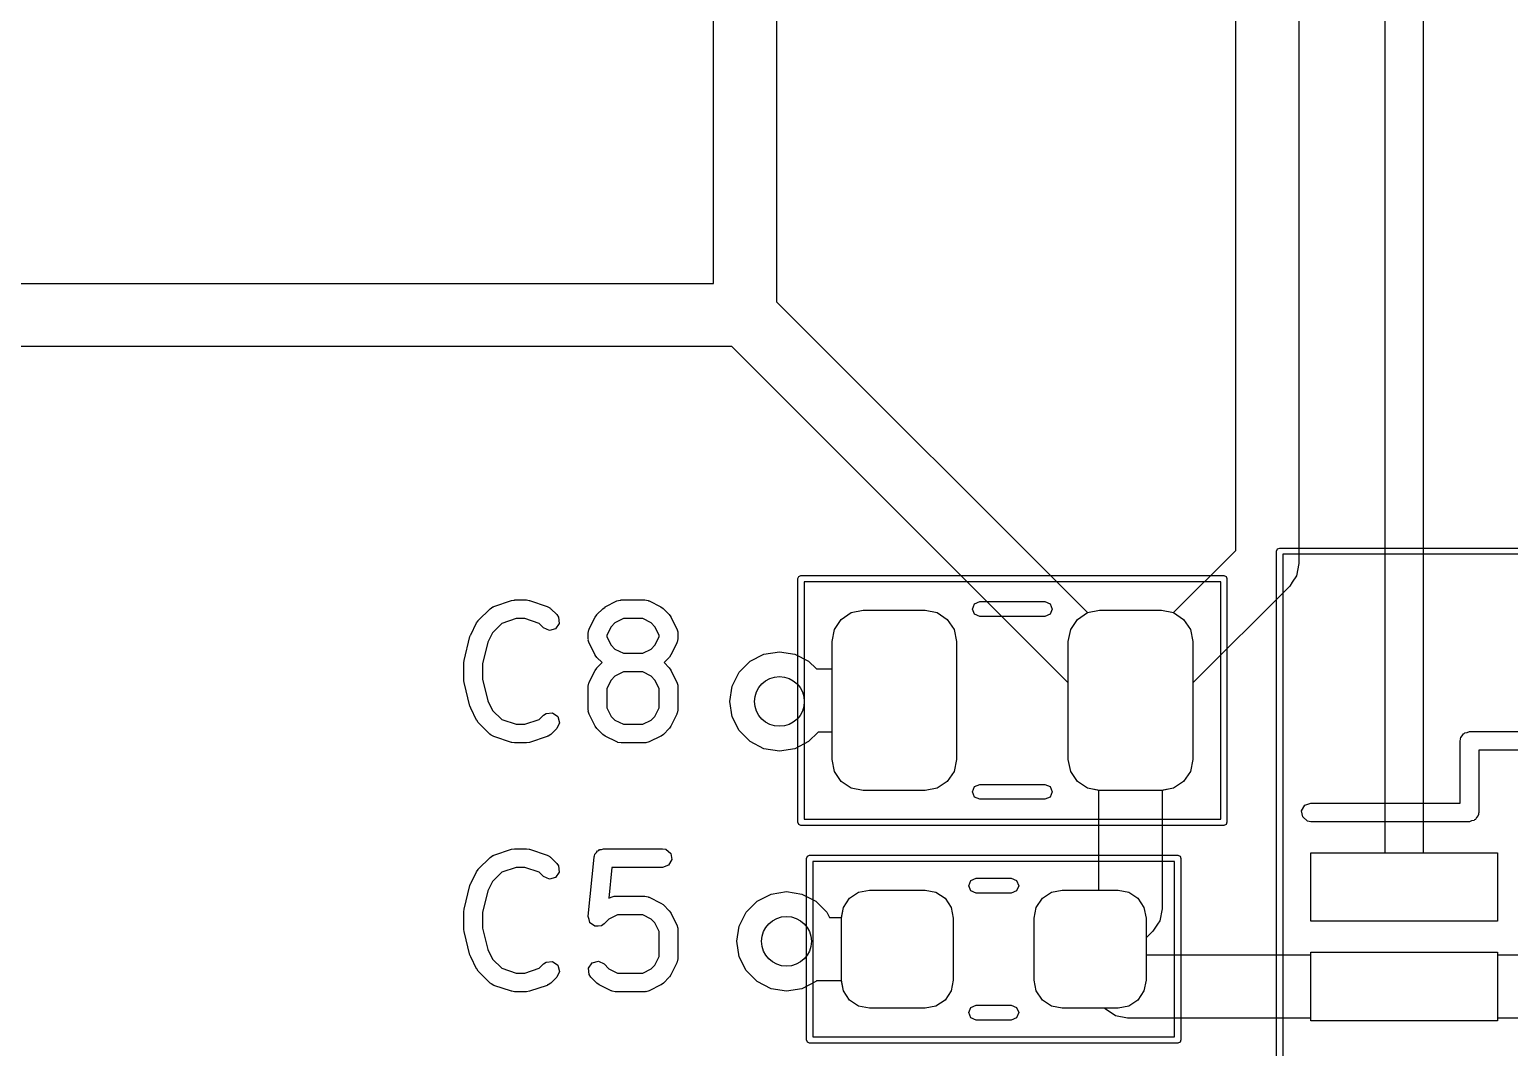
# Model space of a CAD drawing. Extents: x 96 to 198, y -147 to -47.
# Drawn here: x 122.95 to 134.85, y -113.39 to -105.21 of the extents above; entities that cross this region are included whole.
import ezdxf

# ---------------------------------------------------------------- set-up
doc = ezdxf.new("R2010")
doc.units = 0
doc.layers.add('BLACK', color=7, linetype='CONTINUOUS')

msp = doc.modelspace()

# ---------------------------------------------------------------- linework, layer by layer
at = {"layer": 'BLACK', "linetype": 'CONTINUOUS'}
for p, q in [((128.446, -107.246), (128.446, -94.0835)), ((128.954, -94.1887), (128.954, -107.395)), ((133.848, -111.825), (133.848, -95.8631)), ((134.152, -95.8), (134.152, -111.825)), ((132.646, -109.395), (132.646, -103.305)), ((133.154, -103.305), (133.154, -109.5)), ((118, -107.246), (128.446, -107.246)), ((128.954, -107.395), (131.454, -109.894)), ((128.595, -107.754), (118.254, -107.754)), ((131.3, -110.459), (128.595, -107.754)), ((132.146, -109.894), (132.646, -109.395)), ((132.975, -109.4), (132.982, -109.382)), ((132.975, -122.8), (132.975, -109.4)), ((132.982, -109.382), (133, -109.375)), ((133, -109.375), (146.4, -109.375)), ((133.025, -109.425), (133.025, -122.775)), ((146.375, -109.425), (133.025, -109.425)), ((133.154, -109.5), (133.135, -109.597)), ((129.125, -109.62), (129.132, -109.602)), ((129.125, -111.58), (129.125, -109.62)), ((129.132, -109.602), (129.15, -109.595)), ((129.15, -109.595), (132.55, -109.595)), ((129.175, -109.645), (129.175, -111.555)), ((132.525, -109.645), (129.175, -109.645)), ((133.08, -109.68), (132.3, -110.459)), ((132.525, -111.555), (132.525, -109.645)), ((132.55, -109.595), (132.568, -109.602)), ((132.568, -109.602), (132.575, -109.62)), ((132.575, -109.62), (132.575, -111.58)), ((133.1, -109.65), (133.08, -109.68)), ((133.135, -109.597), (133.1, -109.65)), ((126.681, -109.844), (126.824, -109.796)), ((126.824, -109.796), (126.846, -109.793)), ((126.846, -109.793), (126.848, -109.792)), ((126.848, -109.792), (126.943, -109.792)), ((126.943, -109.792), (126.965, -109.796)), ((126.965, -109.796), (126.967, -109.796)), ((126.967, -109.796), (127.109, -109.844)), ((127.576, -109.848), (127.671, -109.8)), ((127.671, -109.8), (127.696, -109.793)), ((127.696, -109.793), (127.701, -109.794)), ((127.701, -109.794), (127.705, -109.792)), ((127.705, -109.792), (127.895, -109.792)), ((127.895, -109.792), (127.921, -109.797)), ((127.921, -109.797), (127.924, -109.8)), ((127.924, -109.8), (127.929, -109.8)), ((127.929, -109.8), (128.024, -109.848)), ((130.529, -109.865), (130.546, -109.823)), ((130.546, -109.823), (130.589, -109.805)), ((130.589, -109.805), (131.111, -109.805)), ((131.111, -109.805), (131.154, -109.823)), ((131.154, -109.823), (131.171, -109.865)), ((126.556, -109.957), (126.652, -109.862)), ((126.652, -109.862), (126.673, -109.847)), ((126.673, -109.847), (126.678, -109.847)), ((126.678, -109.847), (126.681, -109.844)), ((126.86, -109.942), (126.745, -109.981)), ((126.931, -109.942), (126.86, -109.942)), ((127.045, -109.981), (126.931, -109.942)), ((127.109, -109.844), (127.132, -109.856)), ((127.132, -109.856), (127.135, -109.86)), ((127.135, -109.86), (127.139, -109.862)), ((127.139, -109.862), (127.186, -109.91)), ((127.186, -109.91), (127.201, -109.931)), ((127.201, -109.931), (127.206, -109.982)), ((127.447, -110.024), (127.495, -109.929)), ((127.495, -109.929), (127.508, -109.911)), ((127.508, -109.911), (127.509, -109.91)), ((127.509, -109.91), (127.556, -109.862)), ((127.556, -109.862), (127.575, -109.849)), ((127.575, -109.849), (127.576, -109.848)), ((127.722, -109.942), (127.654, -109.977)), ((127.878, -109.942), (127.722, -109.942)), ((127.946, -109.977), (127.878, -109.942)), ((128.024, -109.848), (128.042, -109.861)), ((128.042, -109.861), (128.044, -109.862)), ((128.044, -109.862), (128.091, -109.91)), ((128.091, -109.91), (128.104, -109.928)), ((128.104, -109.928), (128.105, -109.929)), ((128.105, -109.929), (128.153, -110.024)), ((129.473, -109.948), (129.554, -109.894)), ((129.473, -109.948), (129.554, -109.894)), ((129.473, -109.948), (129.554, -109.894)), ((129.554, -109.894), (129.65, -109.875)), ((129.554, -109.894), (129.65, -109.875)), ((129.554, -109.894), (129.65, -109.875)), ((129.65, -109.875), (130.15, -109.875)), ((129.65, -109.875), (130.15, -109.875)), ((129.65, -109.875), (130.15, -109.875)), ((130.15, -109.875), (130.246, -109.894)), ((130.15, -109.875), (130.246, -109.894)), ((130.15, -109.875), (130.246, -109.894)), ((130.246, -109.894), (130.327, -109.948)), ((130.246, -109.894), (130.327, -109.948)), ((130.246, -109.894), (130.327, -109.948)), ((130.546, -109.907), (130.529, -109.865)), ((130.589, -109.925), (130.546, -109.907)), ((131.111, -109.925), (130.589, -109.925)), ((131.154, -109.907), (131.111, -109.925)), ((131.171, -109.865), (131.154, -109.907)), ((131.373, -109.948), (131.454, -109.894)), ((131.373, -109.948), (131.454, -109.894)), ((131.454, -109.894), (131.55, -109.875)), ((131.454, -109.894), (131.55, -109.875)), ((131.454, -109.894), (131.55, -109.875)), ((131.454, -109.894), (131.454, -109.894)), ((131.55, -109.875), (132.05, -109.875)), ((131.55, -109.875), (132.05, -109.875)), ((131.55, -109.875), (132.05, -109.875)), ((132.05, -109.875), (132.146, -109.894)), ((132.05, -109.875), (132.146, -109.894)), ((132.05, -109.875), (132.146, -109.894)), ((132.146, -109.894), (132.146, -109.894)), ((132.146, -109.894), (132.227, -109.948)), ((132.146, -109.894), (132.227, -109.948)), ((126.495, -110.072), (126.542, -109.977)), ((126.542, -109.977), (126.556, -109.959)), ((126.556, -109.959), (126.556, -109.957)), ((126.671, -110.055), (126.633, -110.132)), ((126.745, -109.981), (126.671, -110.055)), ((127.08, -110.016), (127.045, -109.981)), ((127.127, -110.037), (127.08, -110.016)), ((127.176, -110.024), (127.127, -110.037)), ((127.206, -109.982), (127.176, -110.024)), ((127.439, -110.058), (127.444, -110.032)), ((127.439, -110.105), (127.439, -110.058)), ((127.444, -110.032), (127.447, -110.029)), ((127.447, -110.029), (127.447, -110.024)), ((127.624, -110.007), (127.589, -110.076)), ((127.654, -109.977), (127.624, -110.007)), ((127.976, -110.007), (127.946, -109.977)), ((128.011, -110.076), (127.976, -110.007)), ((128.153, -110.024), (128.16, -110.049)), ((128.16, -110.049), (128.159, -110.054)), ((128.159, -110.054), (128.161, -110.058)), ((128.161, -110.058), (128.161, -110.105)), ((129.4, -110.125), (129.419, -110.029)), ((129.4, -110.125), (129.419, -110.029)), ((129.4, -110.125), (129.419, -110.029)), ((129.419, -110.029), (129.473, -109.948)), ((129.419, -110.029), (129.473, -109.948)), ((129.419, -110.029), (129.473, -109.948)), ((130.327, -109.948), (130.381, -110.029)), ((130.327, -109.948), (130.381, -110.029)), ((130.327, -109.948), (130.381, -110.029)), ((130.381, -110.029), (130.4, -110.125)), ((130.381, -110.029), (130.4, -110.125)), ((130.381, -110.029), (130.4, -110.125)), ((131.3, -110.125), (131.319, -110.029)), ((131.3, -110.125), (131.319, -110.029)), ((131.319, -110.029), (131.373, -109.948)), ((131.319, -110.029), (131.373, -109.948)), ((132.227, -109.948), (132.281, -110.029)), ((132.227, -109.948), (132.281, -110.029)), ((132.281, -110.029), (132.3, -110.125)), ((132.281, -110.029), (132.3, -110.125)), ((126.442, -110.278), (126.489, -110.087)), ((126.489, -110.087), (126.494, -110.075)), ((126.494, -110.075), (126.495, -110.072)), ((126.633, -110.132), (126.589, -110.305)), ((127.441, -110.11), (127.439, -110.105)), ((127.44, -110.114), (127.441, -110.11)), ((127.447, -110.139), (127.44, -110.114)), ((127.495, -110.234), (127.447, -110.139)), ((127.589, -110.076), (127.589, -110.088)), ((127.589, -110.088), (127.624, -110.156)), ((127.624, -110.156), (127.654, -110.187)), ((127.946, -110.187), (127.976, -110.156)), ((127.976, -110.156), (128.011, -110.088)), ((128.011, -110.088), (128.011, -110.076)), ((128.153, -110.139), (128.105, -110.234)), ((128.156, -110.131), (128.153, -110.135)), ((128.153, -110.135), (128.153, -110.139)), ((128.161, -110.105), (128.156, -110.131)), ((129.4, -110.346), (129.4, -110.125)), ((129.4, -111.075), (129.4, -110.125)), ((129.4, -111.075), (129.4, -110.125)), ((130.4, -110.125), (130.4, -111.075)), ((130.4, -110.125), (130.4, -111.075)), ((130.4, -110.125), (130.4, -111.075)), ((131.3, -111.075), (131.3, -110.125)), ((131.3, -111.075), (131.3, -110.125)), ((132.3, -110.125), (132.3, -111.075)), ((132.3, -110.125), (132.3, -111.075)), ((126.439, -110.296), (126.442, -110.281)), ((126.439, -110.439), (126.439, -110.296)), ((126.442, -110.281), (126.442, -110.278)), ((127.496, -110.235), (127.495, -110.234)), ((127.509, -110.254), (127.496, -110.235)), ((127.551, -110.296), (127.509, -110.254)), ((127.509, -110.338), (127.551, -110.296)), ((127.654, -110.187), (127.722, -110.221)), ((127.722, -110.221), (127.878, -110.221)), ((127.878, -110.221), (127.946, -110.187)), ((128.091, -110.254), (128.049, -110.296)), ((128.049, -110.296), (128.091, -110.338)), ((128.092, -110.252), (128.091, -110.254)), ((128.105, -110.234), (128.092, -110.252)), ((128.653, -110.372), (128.741, -110.284)), ((128.741, -110.284), (128.853, -110.227)), ((128.853, -110.227), (128.977, -110.208)), ((128.977, -110.208), (129.1, -110.227)), ((129.1, -110.227), (129.212, -110.284)), ((129.212, -110.284), (129.274, -110.346)), ((126.589, -110.305), (126.589, -110.43)), ((127.447, -110.453), (127.495, -110.358)), ((127.495, -110.358), (127.508, -110.34)), ((127.508, -110.34), (127.509, -110.338)), ((127.654, -110.405), (127.624, -110.436)), ((127.722, -110.371), (127.654, -110.405)), ((127.878, -110.371), (127.722, -110.371)), ((127.946, -110.405), (127.878, -110.371)), ((127.976, -110.436), (127.946, -110.405)), ((128.091, -110.338), (128.104, -110.357)), ((128.104, -110.357), (128.105, -110.358)), ((128.105, -110.358), (128.153, -110.453)), ((128.596, -110.484), (128.653, -110.372)), ((129.274, -110.346), (129.4, -110.346)), ((126.44, -110.442), (126.439, -110.439)), ((126.442, -110.457), (126.44, -110.442)), ((126.489, -110.647), (126.442, -110.457)), ((126.589, -110.43), (126.633, -110.603)), ((127.439, -110.486), (127.444, -110.461)), ((127.439, -110.677), (127.439, -110.486)), ((127.444, -110.461), (127.447, -110.457)), ((127.447, -110.457), (127.447, -110.453)), ((127.624, -110.436), (127.589, -110.504)), ((127.589, -110.504), (127.589, -110.659)), ((128.011, -110.504), (127.976, -110.436)), ((128.011, -110.659), (128.011, -110.504)), ((128.153, -110.453), (128.16, -110.478)), ((128.16, -110.478), (128.159, -110.482)), ((128.159, -110.482), (128.161, -110.486)), ((128.161, -110.486), (128.161, -110.677)), ((128.577, -110.608), (128.596, -110.484)), ((131.3, -111.075), (131.3, -110.459)), ((132.3, -110.459), (132.3, -111.075)), ((126.491, -110.65), (126.489, -110.647)), ((126.495, -110.663), (126.491, -110.65)), ((126.633, -110.603), (126.671, -110.68)), ((128.596, -110.731), (128.577, -110.608)), ((126.542, -110.758), (126.495, -110.663)), ((126.544, -110.759), (126.542, -110.758)), ((126.556, -110.778), (126.544, -110.759)), ((126.671, -110.68), (126.745, -110.754)), ((126.745, -110.754), (126.86, -110.792)), ((126.931, -110.792), (127.045, -110.754)), ((127.045, -110.754), (127.08, -110.719)), ((127.08, -110.719), (127.102, -110.704)), ((127.102, -110.704), (127.153, -110.7)), ((127.153, -110.7), (127.195, -110.729)), ((127.195, -110.729), (127.208, -110.779)), ((127.441, -110.681), (127.439, -110.677)), ((127.44, -110.685), (127.441, -110.681)), ((127.447, -110.71), (127.44, -110.685)), ((127.495, -110.806), (127.447, -110.71)), ((127.589, -110.659), (127.624, -110.728)), ((127.624, -110.728), (127.654, -110.758)), ((127.654, -110.758), (127.722, -110.792)), ((127.878, -110.792), (127.946, -110.758)), ((127.946, -110.758), (127.976, -110.728)), ((127.976, -110.728), (128.011, -110.659)), ((128.153, -110.71), (128.105, -110.806)), ((128.156, -110.703), (128.153, -110.706)), ((128.153, -110.706), (128.153, -110.71)), ((128.161, -110.677), (128.156, -110.703)), ((128.653, -110.843), (128.596, -110.731)), ((126.652, -110.873), (126.556, -110.778)), ((126.656, -110.875), (126.652, -110.873)), ((126.658, -110.879), (126.656, -110.875)), ((126.681, -110.891), (126.658, -110.879)), ((126.824, -110.939), (126.681, -110.891)), ((126.86, -110.792), (126.931, -110.792)), ((127.109, -110.891), (126.967, -110.939)), ((127.113, -110.888), (127.109, -110.891)), ((127.117, -110.888), (127.113, -110.888)), ((127.139, -110.873), (127.117, -110.888)), ((127.186, -110.825), (127.139, -110.873)), ((127.208, -110.779), (127.186, -110.825)), ((127.496, -110.807), (127.495, -110.806)), ((127.509, -110.825), (127.496, -110.807)), ((127.556, -110.873), (127.509, -110.825)), ((127.558, -110.873), (127.556, -110.873)), ((127.576, -110.887), (127.558, -110.873)), ((127.671, -110.934), (127.576, -110.887)), ((127.722, -110.792), (127.878, -110.792)), ((128.024, -110.887), (127.929, -110.934)), ((128.025, -110.886), (128.024, -110.887)), ((128.044, -110.873), (128.025, -110.886)), ((128.091, -110.825), (128.044, -110.873)), ((128.092, -110.824), (128.091, -110.825)), ((128.105, -110.806), (128.092, -110.824)), ((128.741, -110.931), (128.653, -110.843)), ((129.289, -110.854), (129.212, -110.931)), ((129.4, -110.854), (129.289, -110.854)), ((129.4, -111.075), (129.4, -110.854)), ((134.455, -110.899), (134.467, -110.884)), ((134.467, -110.884), (134.477, -110.868)), ((134.477, -110.868), (134.483, -110.865)), ((134.483, -110.865), (134.487, -110.86)), ((134.487, -110.86), (134.507, -110.857)), ((134.507, -110.857), (134.525, -110.85)), ((134.525, -110.85), (135.2, -110.85)), ((126.826, -110.938), (126.824, -110.939)), ((126.848, -110.942), (126.826, -110.938)), ((126.943, -110.942), (126.848, -110.942)), ((126.944, -110.942), (126.943, -110.942)), ((126.967, -110.939), (126.944, -110.942)), ((127.676, -110.935), (127.671, -110.934)), ((127.679, -110.938), (127.676, -110.935)), ((127.705, -110.942), (127.679, -110.938)), ((127.895, -110.942), (127.705, -110.942)), ((127.899, -110.941), (127.895, -110.942)), ((127.904, -110.942), (127.899, -110.941)), ((127.929, -110.934), (127.904, -110.942)), ((128.853, -110.988), (128.741, -110.931)), ((128.977, -111.008), (128.853, -110.988)), ((129.1, -110.988), (128.977, -111.008)), ((129.212, -110.931), (129.1, -110.988)), ((134.45, -110.925), (134.452, -110.915)), ((134.45, -111.425), (134.45, -110.925)), ((134.451, -110.912), (134.453, -110.909)), ((134.452, -110.915), (134.451, -110.912)), ((134.453, -110.909), (134.455, -110.899)), ((135.2, -111), (134.6, -111)), ((134.6, -111), (134.6, -111.5)), ((129.419, -111.171), (129.4, -111.075)), ((129.419, -111.171), (129.4, -111.075)), ((129.419, -111.171), (129.4, -111.075)), ((130.4, -111.075), (130.381, -111.171)), ((130.4, -111.075), (130.381, -111.171)), ((130.4, -111.075), (130.381, -111.171)), ((131.319, -111.171), (131.3, -111.075)), ((131.319, -111.171), (131.3, -111.075)), ((131.319, -111.171), (131.3, -111.075)), ((132.3, -111.075), (132.281, -111.171)), ((132.3, -111.075), (132.281, -111.171)), ((132.3, -111.075), (132.281, -111.171)), ((129.473, -111.252), (129.419, -111.171)), ((129.473, -111.252), (129.419, -111.171)), ((129.473, -111.252), (129.419, -111.171)), ((130.381, -111.171), (130.327, -111.252)), ((130.381, -111.171), (130.327, -111.252)), ((130.381, -111.171), (130.327, -111.252)), ((131.373, -111.252), (131.319, -111.171)), ((131.373, -111.252), (131.319, -111.171)), ((131.373, -111.252), (131.319, -111.171)), ((132.281, -111.171), (132.227, -111.252)), ((132.281, -111.171), (132.227, -111.252)), ((132.281, -111.171), (132.227, -111.252)), ((129.554, -111.306), (129.473, -111.252)), ((129.554, -111.306), (129.473, -111.252)), ((129.554, -111.306), (129.473, -111.252)), ((129.65, -111.325), (129.554, -111.306)), ((129.65, -111.325), (129.554, -111.306)), ((129.65, -111.325), (129.554, -111.306)), ((130.15, -111.325), (129.65, -111.325)), ((130.15, -111.325), (129.65, -111.325)), ((130.15, -111.325), (129.65, -111.325)), ((130.246, -111.306), (130.15, -111.325)), ((130.246, -111.306), (130.15, -111.325)), ((130.246, -111.306), (130.15, -111.325)), ((130.327, -111.252), (130.246, -111.306)), ((130.327, -111.252), (130.246, -111.306)), ((130.327, -111.252), (130.246, -111.306)), ((130.529, -111.335), (130.546, -111.293)), ((130.546, -111.377), (130.529, -111.335)), ((130.546, -111.293), (130.589, -111.275)), ((130.589, -111.275), (131.111, -111.275)), ((131.111, -111.275), (131.154, -111.293)), ((131.154, -111.293), (131.171, -111.335)), ((131.171, -111.335), (131.154, -111.377)), ((131.454, -111.306), (131.373, -111.252)), ((131.454, -111.306), (131.373, -111.252)), ((131.454, -111.306), (131.373, -111.252)), ((131.546, -111.324), (131.454, -111.306)), ((131.55, -111.325), (131.454, -111.306)), ((131.55, -111.325), (131.454, -111.306)), ((131.546, -112.125), (131.546, -111.324)), ((132.05, -111.325), (131.55, -111.325)), ((132.05, -111.325), (131.55, -111.325)), ((132.146, -111.306), (132.05, -111.325)), ((132.146, -111.306), (132.05, -111.325)), ((132.146, -111.306), (132.054, -111.324)), ((132.054, -111.324), (132.054, -112.275)), ((132.227, -111.252), (132.146, -111.306)), ((132.227, -111.252), (132.146, -111.306)), ((132.227, -111.252), (132.146, -111.306)), ((130.589, -111.395), (130.546, -111.377)), ((131.111, -111.395), (130.589, -111.395)), ((131.154, -111.377), (131.111, -111.395)), ((133.176, -111.487), (133.202, -111.443)), ((133.185, -111.537), (133.176, -111.487)), ((133.202, -111.443), (133.25, -111.425)), ((133.25, -111.425), (134.45, -111.425)), ((129.132, -111.598), (129.125, -111.58)), ((129.15, -111.605), (129.132, -111.598)), ((132.55, -111.605), (129.15, -111.605)), ((129.175, -111.555), (132.525, -111.555)), ((132.568, -111.598), (132.55, -111.605)), ((132.575, -111.58), (132.568, -111.598)), ((133.224, -111.57), (133.185, -111.537)), ((133.25, -111.575), (133.224, -111.57)), ((134.525, -111.575), (133.25, -111.575)), ((134.543, -111.568), (134.525, -111.575)), ((134.562, -111.565), (134.543, -111.568)), ((134.567, -111.56), (134.562, -111.565)), ((134.573, -111.557), (134.567, -111.56)), ((134.583, -111.541), (134.573, -111.557)), ((134.595, -111.526), (134.583, -111.541)), ((134.597, -111.516), (134.595, -111.526)), ((134.599, -111.513), (134.597, -111.516)), ((134.6, -111.5), (134.598, -111.51)), ((134.598, -111.51), (134.599, -111.513)), ((126.678, -111.847), (126.681, -111.844)), ((126.681, -111.844), (126.824, -111.796)), ((126.824, -111.796), (126.846, -111.793)), ((126.846, -111.793), (126.848, -111.792)), ((126.848, -111.792), (126.943, -111.792)), ((126.943, -111.792), (126.965, -111.796)), ((126.965, -111.796), (126.967, -111.796)), ((126.967, -111.796), (127.109, -111.844)), ((127.109, -111.844), (127.132, -111.856)), ((127.49, -111.852), (127.494, -111.835)), ((127.494, -111.835), (127.506, -111.824)), ((127.506, -111.824), (127.514, -111.81)), ((127.514, -111.81), (127.524, -111.806)), ((127.524, -111.806), (127.531, -111.799)), ((127.531, -111.799), (127.547, -111.798)), ((127.547, -111.798), (127.562, -111.792)), ((127.562, -111.792), (128.038, -111.792)), ((128.038, -111.792), (128.064, -111.797)), ((128.064, -111.797), (128.103, -111.83)), ((128.103, -111.83), (128.112, -111.88)), ((129.202, -111.852), (129.22, -111.845)), ((129.22, -111.845), (132.18, -111.845)), ((132.18, -111.845), (132.198, -111.852)), ((133.25, -112.375), (133.25, -111.825)), ((133.25, -111.825), (133.848, -111.825)), ((133.25, -112.375), (133.25, -111.825)), ((133.25, -111.825), (134.75, -111.825)), ((133.25, -112.375), (133.25, -111.825)), ((133.25, -111.825), (134.75, -111.825)), ((134.152, -111.825), (134.75, -111.825)), ((134.75, -111.825), (134.75, -112.375)), ((134.75, -111.825), (134.75, -112.375)), ((134.75, -111.825), (134.75, -112.375)), ((126.542, -111.977), (126.556, -111.959)), ((126.556, -111.957), (126.652, -111.862)), ((126.556, -111.959), (126.556, -111.957)), ((126.652, -111.862), (126.673, -111.847)), ((126.673, -111.847), (126.678, -111.847)), ((126.86, -111.942), (126.745, -111.981)), ((126.931, -111.942), (126.86, -111.942)), ((127.045, -111.981), (126.931, -111.942)), ((127.132, -111.856), (127.135, -111.86)), ((127.135, -111.86), (127.139, -111.862)), ((127.139, -111.862), (127.186, -111.91)), ((127.186, -111.91), (127.201, -111.931)), ((127.201, -111.931), (127.206, -111.982)), ((127.44, -112.336), (127.487, -111.86)), ((127.487, -111.86), (127.488, -111.856)), ((127.488, -111.854), (127.49, -111.852)), ((127.488, -111.856), (127.488, -111.854)), ((127.63, -111.942), (127.605, -112.191)), ((128.038, -111.942), (127.63, -111.942)), ((128.086, -111.925), (128.038, -111.942)), ((128.112, -111.88), (128.086, -111.925)), ((129.195, -111.87), (129.202, -111.852)), ((129.195, -113.33), (129.195, -111.87)), ((129.245, -111.895), (129.245, -113.305)), ((132.155, -111.895), (129.245, -111.895)), ((132.155, -113.305), (132.155, -111.895)), ((132.198, -111.852), (132.205, -111.87)), ((132.205, -111.87), (132.205, -113.33)), ((126.489, -112.087), (126.494, -112.075)), ((126.494, -112.075), (126.495, -112.072)), ((126.495, -112.072), (126.542, -111.977)), ((126.671, -112.055), (126.633, -112.132)), ((126.745, -111.981), (126.671, -112.055)), ((127.08, -112.016), (127.045, -111.981)), ((127.127, -112.037), (127.08, -112.016)), ((127.176, -112.024), (127.127, -112.037)), ((127.206, -111.982), (127.176, -112.024)), ((130.499, -112.09), (130.517, -112.048)), ((130.517, -112.048), (130.559, -112.03)), ((130.559, -112.03), (130.841, -112.03)), ((130.841, -112.03), (130.883, -112.048)), ((130.883, -112.048), (130.901, -112.09)), ((126.442, -112.278), (126.489, -112.087)), ((126.633, -112.132), (126.589, -112.305)), ((127.605, -112.191), (127.624, -112.181)), ((127.624, -112.181), (127.649, -112.174)), ((127.649, -112.174), (127.653, -112.175)), ((127.653, -112.175), (127.657, -112.173)), ((127.657, -112.173), (127.895, -112.173)), ((127.895, -112.173), (127.921, -112.178)), ((127.921, -112.178), (127.924, -112.181)), ((127.924, -112.181), (127.929, -112.181)), ((127.929, -112.181), (128.024, -112.229)), ((128.799, -112.214), (128.91, -112.157)), ((128.91, -112.157), (129.034, -112.137)), ((129.034, -112.137), (129.157, -112.157)), ((129.157, -112.157), (129.269, -112.214)), ((129.492, -112.264), (129.541, -112.191)), ((129.492, -112.264), (129.541, -112.191)), ((129.492, -112.264), (129.541, -112.191)), ((129.541, -112.191), (129.614, -112.142)), ((129.541, -112.191), (129.614, -112.142)), ((129.541, -112.191), (129.614, -112.142)), ((129.614, -112.142), (129.7, -112.125)), ((129.614, -112.142), (129.7, -112.125)), ((129.614, -112.142), (129.7, -112.125)), ((129.7, -112.125), (130.15, -112.125)), ((129.7, -112.125), (130.15, -112.125)), ((129.7, -112.125), (130.15, -112.125)), ((130.15, -112.125), (130.236, -112.142)), ((130.15, -112.125), (130.236, -112.142)), ((130.15, -112.125), (130.236, -112.142)), ((130.236, -112.142), (130.309, -112.191)), ((130.236, -112.142), (130.309, -112.191)), ((130.236, -112.142), (130.309, -112.191)), ((130.309, -112.191), (130.358, -112.264)), ((130.309, -112.191), (130.358, -112.264)), ((130.309, -112.191), (130.358, -112.264)), ((130.517, -112.132), (130.499, -112.09)), ((130.559, -112.15), (130.517, -112.132)), ((130.841, -112.15), (130.559, -112.15)), ((130.883, -112.132), (130.841, -112.15)), ((130.901, -112.09), (130.883, -112.132)), ((131.042, -112.264), (131.091, -112.191)), ((131.042, -112.264), (131.091, -112.191)), ((131.042, -112.264), (131.091, -112.191)), ((131.091, -112.191), (131.164, -112.142)), ((131.091, -112.191), (131.164, -112.142)), ((131.091, -112.191), (131.164, -112.142)), ((131.164, -112.142), (131.25, -112.125)), ((131.164, -112.142), (131.25, -112.125)), ((131.164, -112.142), (131.25, -112.125)), ((131.25, -112.125), (131.546, -112.125)), ((131.25, -112.125), (131.7, -112.125)), ((131.25, -112.125), (131.7, -112.125)), ((131.7, -112.125), (131.786, -112.142)), ((131.7, -112.125), (131.786, -112.142)), ((131.786, -112.142), (131.859, -112.191)), ((131.786, -112.142), (131.859, -112.191)), ((131.859, -112.191), (131.908, -112.264)), ((131.859, -112.191), (131.908, -112.264)), ((126.439, -112.296), (126.442, -112.281)), ((126.439, -112.439), (126.439, -112.296)), ((126.442, -112.281), (126.442, -112.278)), ((126.589, -112.305), (126.589, -112.43)), ((128.024, -112.229), (128.042, -112.242)), ((128.042, -112.242), (128.044, -112.243)), ((128.044, -112.243), (128.091, -112.291)), ((128.091, -112.291), (128.104, -112.309)), ((128.104, -112.309), (128.105, -112.31)), ((128.105, -112.31), (128.153, -112.405)), ((128.653, -112.414), (128.71, -112.302)), ((128.71, -112.302), (128.799, -112.214)), ((129.269, -112.214), (129.357, -112.302)), ((129.357, -112.302), (129.38, -112.346)), ((129.475, -112.35), (129.492, -112.264)), ((129.475, -112.35), (129.492, -112.264)), ((129.476, -112.346), (129.492, -112.264)), ((130.358, -112.264), (130.375, -112.35)), ((130.358, -112.264), (130.375, -112.35)), ((130.358, -112.264), (130.375, -112.35)), ((131.025, -112.35), (131.042, -112.264)), ((131.025, -112.35), (131.042, -112.264)), ((131.025, -112.35), (131.042, -112.264)), ((131.908, -112.264), (131.925, -112.35)), ((131.908, -112.264), (131.925, -112.35)), ((132.054, -112.275), (132.035, -112.372)), ((126.44, -112.442), (126.439, -112.439)), ((126.589, -112.43), (126.633, -112.603)), ((127.44, -112.337), (127.44, -112.336)), ((127.446, -112.361), (127.44, -112.337)), ((127.44, -112.337), (127.44, -112.337)), ((127.452, -112.386), (127.446, -112.361)), ((127.453, -112.386), (127.452, -112.386)), ((127.453, -112.387), (127.453, -112.386)), ((127.473, -112.401), (127.453, -112.387)), ((127.494, -112.416), (127.473, -112.401)), ((127.495, -112.416), (127.494, -112.416)), ((127.494, -112.416), (127.494, -112.416)), ((127.52, -112.414), (127.495, -112.416)), ((127.545, -112.412), (127.52, -112.414)), ((127.546, -112.412), (127.545, -112.412)), ((127.545, -112.412), (127.545, -112.412)), ((127.567, -112.397), (127.546, -112.412)), ((127.606, -112.358), (127.567, -112.397)), ((127.675, -112.323), (127.606, -112.358)), ((127.878, -112.323), (127.675, -112.323)), ((127.946, -112.358), (127.878, -112.323)), ((127.976, -112.388), (127.946, -112.358)), ((128.011, -112.457), (127.976, -112.388)), ((128.153, -112.405), (128.16, -112.43)), ((128.16, -112.43), (128.159, -112.435)), ((128.159, -112.435), (128.161, -112.439)), ((128.161, -112.439), (128.161, -112.677)), ((128.634, -112.537), (128.653, -112.414)), ((129.38, -112.346), (129.476, -112.346)), ((129.475, -112.85), (129.475, -112.35)), ((129.475, -112.85), (129.475, -112.35)), ((130.375, -112.35), (130.375, -112.85)), ((130.375, -112.35), (130.375, -112.85)), ((130.375, -112.35), (130.375, -112.85)), ((131.025, -112.85), (131.025, -112.35)), ((131.025, -112.85), (131.025, -112.35)), ((131.025, -112.85), (131.025, -112.35)), ((131.925, -112.35), (131.925, -112.85)), ((131.925, -112.35), (131.925, -112.85)), ((132.016, -112.4), (131.98, -112.455)), ((132.035, -112.372), (132.016, -112.4)), ((134.75, -112.375), (133.25, -112.375)), ((134.75, -112.375), (133.25, -112.375)), ((134.75, -112.375), (133.25, -112.375)), ((126.442, -112.457), (126.44, -112.442)), ((126.489, -112.647), (126.442, -112.457)), ((128.011, -112.659), (128.011, -112.457)), ((128.653, -112.661), (128.634, -112.537)), ((131.98, -112.455), (131.925, -112.509)), ((131.925, -112.509), (131.925, -112.646)), ((126.491, -112.65), (126.489, -112.647)), ((126.495, -112.663), (126.491, -112.65)), ((126.542, -112.758), (126.495, -112.663)), ((126.633, -112.603), (126.671, -112.68)), ((127.976, -112.728), (128.011, -112.659)), ((128.161, -112.677), (128.156, -112.703)), ((128.71, -112.772), (128.653, -112.661)), ((131.925, -112.646), (133.25, -112.646)), ((133.25, -112.646), (133.25, -112.625)), ((133.25, -112.625), (134.75, -112.625)), ((133.25, -113.175), (133.25, -112.625)), ((133.25, -112.625), (134.75, -112.625)), ((133.25, -113.175), (133.25, -112.625)), ((133.25, -112.625), (134.75, -112.625)), ((134.75, -112.625), (134.75, -112.646)), ((134.75, -112.625), (134.75, -113.175)), ((134.75, -112.625), (134.75, -113.175)), ((134.75, -112.646), (135.243, -112.646)), ((126.544, -112.759), (126.542, -112.758)), ((126.556, -112.778), (126.544, -112.759)), ((126.652, -112.873), (126.556, -112.778)), ((126.671, -112.68), (126.745, -112.754)), ((126.745, -112.754), (126.86, -112.792)), ((126.86, -112.792), (126.931, -112.792)), ((126.931, -112.792), (127.045, -112.754)), ((127.045, -112.754), (127.08, -112.719)), ((127.08, -112.719), (127.102, -112.704)), ((127.102, -112.704), (127.153, -112.7)), ((127.153, -112.7), (127.195, -112.729)), ((127.208, -112.779), (127.186, -112.825)), ((127.195, -112.729), (127.208, -112.779)), ((127.442, -112.753), (127.471, -112.711)), ((127.446, -112.804), (127.442, -112.753)), ((127.471, -112.711), (127.521, -112.697)), ((127.521, -112.697), (127.567, -112.719)), ((127.567, -112.719), (127.606, -112.758)), ((127.606, -112.758), (127.675, -112.792)), ((127.675, -112.792), (127.878, -112.792)), ((127.878, -112.792), (127.946, -112.758)), ((127.946, -112.758), (127.976, -112.728)), ((128.153, -112.71), (128.105, -112.806)), ((128.156, -112.703), (128.153, -112.706)), ((128.153, -112.706), (128.153, -112.71)), ((128.799, -112.861), (128.71, -112.772)), ((126.656, -112.875), (126.652, -112.873)), ((126.658, -112.879), (126.656, -112.875)), ((126.681, -112.891), (126.658, -112.879)), ((126.824, -112.939), (126.681, -112.891)), ((127.109, -112.891), (126.967, -112.939)), ((127.113, -112.888), (127.109, -112.891)), ((127.117, -112.888), (127.113, -112.888)), ((127.139, -112.873), (127.117, -112.888)), ((127.186, -112.825), (127.139, -112.873)), ((127.461, -112.825), (127.446, -112.804)), ((127.509, -112.873), (127.461, -112.825)), ((127.51, -112.873), (127.509, -112.873)), ((127.528, -112.887), (127.51, -112.873)), ((127.624, -112.934), (127.528, -112.887)), ((128.024, -112.887), (127.929, -112.934)), ((128.025, -112.886), (128.024, -112.887)), ((128.044, -112.873), (128.025, -112.886)), ((128.091, -112.825), (128.044, -112.873)), ((128.092, -112.824), (128.091, -112.825)), ((128.105, -112.806), (128.092, -112.824)), ((128.91, -112.918), (128.799, -112.861)), ((129.269, -112.861), (129.157, -112.918)), ((129.276, -112.854), (129.269, -112.861)), ((129.476, -112.854), (129.276, -112.854)), ((129.492, -112.936), (129.475, -112.85)), ((129.492, -112.936), (129.475, -112.85)), ((129.492, -112.936), (129.476, -112.854)), ((130.375, -112.85), (130.358, -112.936)), ((130.375, -112.85), (130.358, -112.936)), ((130.375, -112.85), (130.358, -112.936)), ((131.042, -112.936), (131.025, -112.85)), ((131.042, -112.936), (131.025, -112.85)), ((131.042, -112.936), (131.025, -112.85)), ((131.925, -112.85), (131.908, -112.936)), ((131.925, -112.85), (131.908, -112.936)), ((126.826, -112.938), (126.824, -112.939)), ((126.848, -112.942), (126.826, -112.938)), ((126.943, -112.942), (126.848, -112.942)), ((126.944, -112.942), (126.943, -112.942)), ((126.967, -112.939), (126.944, -112.942)), ((127.628, -112.935), (127.624, -112.934)), ((127.631, -112.938), (127.628, -112.935)), ((127.657, -112.942), (127.631, -112.938)), ((127.895, -112.942), (127.657, -112.942)), ((127.899, -112.941), (127.895, -112.942)), ((127.904, -112.942), (127.899, -112.941)), ((127.929, -112.934), (127.904, -112.942)), ((129.034, -112.937), (128.91, -112.918)), ((129.157, -112.918), (129.034, -112.937)), ((129.541, -113.009), (129.492, -112.936)), ((129.541, -113.009), (129.492, -112.936)), ((129.541, -113.009), (129.492, -112.936)), ((129.614, -113.058), (129.541, -113.009)), ((129.614, -113.058), (129.541, -113.009)), ((129.614, -113.058), (129.541, -113.009)), ((130.309, -113.009), (130.236, -113.058)), ((130.309, -113.009), (130.236, -113.058)), ((130.309, -113.009), (130.236, -113.058)), ((130.358, -112.936), (130.309, -113.009)), ((130.358, -112.936), (130.309, -113.009)), ((130.358, -112.936), (130.309, -113.009)), ((131.091, -113.009), (131.042, -112.936)), ((131.091, -113.009), (131.042, -112.936)), ((131.091, -113.009), (131.042, -112.936)), ((131.164, -113.058), (131.091, -113.009)), ((131.164, -113.058), (131.091, -113.009)), ((131.164, -113.058), (131.091, -113.009)), ((131.859, -113.009), (131.786, -113.058)), ((131.859, -113.009), (131.786, -113.058)), ((131.908, -112.936), (131.859, -113.009)), ((131.908, -112.936), (131.859, -113.009)), ((129.7, -113.075), (129.614, -113.058)), ((129.7, -113.075), (129.614, -113.058)), ((129.7, -113.075), (129.614, -113.058)), ((130.15, -113.075), (129.7, -113.075)), ((130.15, -113.075), (129.7, -113.075)), ((130.15, -113.075), (129.7, -113.075)), ((130.236, -113.058), (130.15, -113.075)), ((130.236, -113.058), (130.15, -113.075)), ((130.236, -113.058), (130.15, -113.075)), ((130.499, -113.11), (130.517, -113.068)), ((130.517, -113.152), (130.499, -113.11)), ((130.517, -113.068), (130.559, -113.05)), ((130.559, -113.17), (130.517, -113.152)), ((130.559, -113.05), (130.841, -113.05)), ((130.841, -113.05), (130.883, -113.068)), ((130.883, -113.152), (130.841, -113.17)), ((130.883, -113.068), (130.901, -113.11)), ((130.901, -113.11), (130.883, -113.152)), ((131.25, -113.075), (131.164, -113.058)), ((131.25, -113.075), (131.164, -113.058)), ((131.25, -113.075), (131.164, -113.058)), ((131.591, -113.075), (131.25, -113.075)), ((131.7, -113.075), (131.25, -113.075)), ((131.7, -113.075), (131.25, -113.075)), ((131.595, -113.08), (131.591, -113.075)), ((131.678, -113.135), (131.595, -113.08)), ((131.775, -113.154), (131.678, -113.135)), ((131.786, -113.058), (131.7, -113.075)), ((131.786, -113.058), (131.7, -113.075)), ((133.25, -113.154), (131.775, -113.154)), ((133.25, -113.175), (133.25, -113.154)), ((135.153, -113.154), (134.75, -113.154)), ((134.75, -113.154), (134.75, -113.175)), ((130.841, -113.17), (130.559, -113.17)), ((134.75, -113.175), (133.25, -113.175)), ((134.75, -113.175), (133.25, -113.175)), ((134.75, -113.175), (133.25, -113.175)), ((129.202, -113.348), (129.195, -113.33)), ((129.22, -113.355), (129.202, -113.348)), ((132.18, -113.355), (129.22, -113.355)), ((129.245, -113.305), (132.155, -113.305)), ((132.198, -113.348), (132.18, -113.355)), ((132.205, -113.33), (132.198, -113.348))]:
    msp.add_line(p, q, dxfattribs=at)
at = {"layer": 'BLACK'}
for centre in [(128.977, -110.608), (129.034, -112.537)]:
    msp.add_circle(centre, 0.2, dxfattribs=at)

doc.saveas('drawing.dxf')
